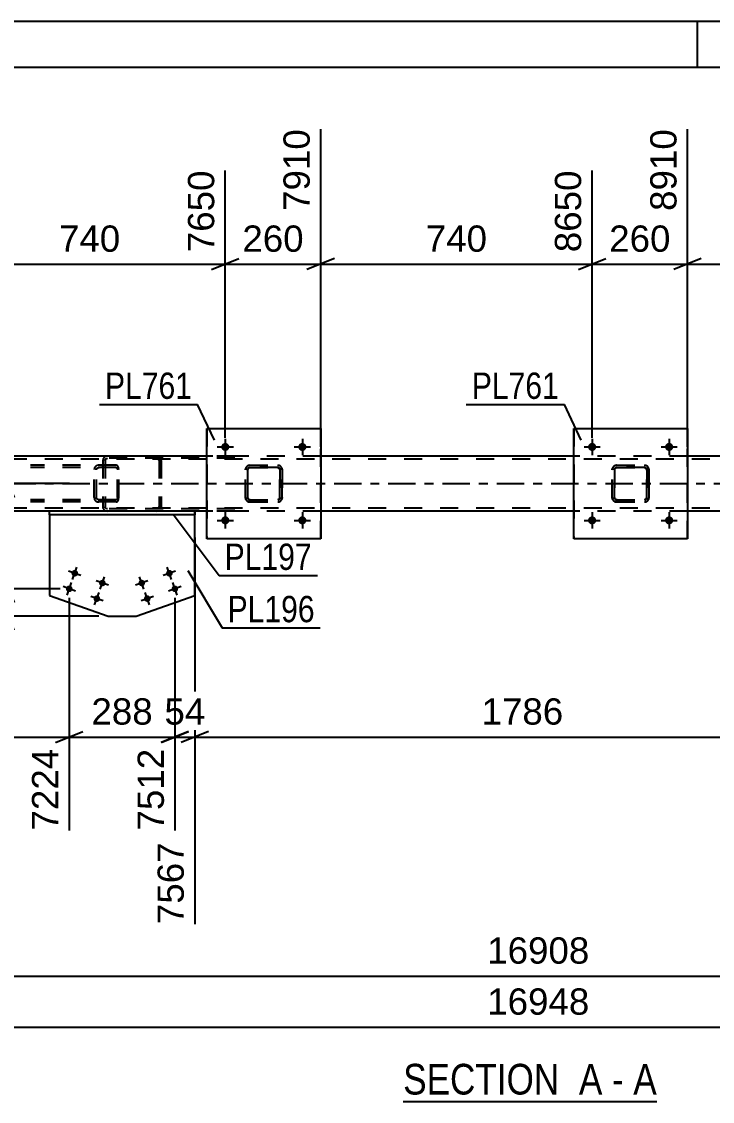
# Model space of a CAD drawing. Header units: millimetres. Extents: x -65 to 776, y -395 to 199.
# Drawn here: x 282.6 to 357.9, y 81.8 to 199.4 of the extents above; entities that cross this region are included whole.
import ezdxf

# ---------------------------------------------------------------- set-up
doc = ezdxf.new("R2010")
doc.units = ezdxf.units.MM
doc.linetypes.add('DXK_LINE_DOT2', pattern=[3.9198, 1.9599, -1.9599])
doc.linetypes.add('DXK_LINE_DOT3', pattern=[5.9187, 2.979, -0.9799, 0.9799, -0.9799])
doc.styles.add('Arial', font='ARIAL.TTF', dxfattribs={"height": 0.2})
doc.styles.add('Arial Narrow', font='ARIALN.TTF', dxfattribs={"height": 0.2})

# ---------------------------------------------------------------- blocks, each defined once
blk = doc.blocks.new('Unknown-318465366-1115')
at = {"color": 5, "linetype": 'Continuous'}
for p, q in [((776.28, 199.44), (-64.72, 199.44)), ((356.28, 194.44), (356.28, 199.44)), ((771.28, 194.44), (-59.72, 194.44))]:
    blk.add_line(p, q, dxfattribs=at)
blk = doc.blocks.new('Unknown-318465366-12 - 4341')
at = {"color": 6, "linetype": 'Continuous'}
blk.add_line((324.19, 81.77), (351.83, 81.77), dxfattribs=at)
at = {"color": 0, "linetype": 'Continuous'}
for points in [[(342.3, 82.52), (342.3, 86.02), (324.19, 86.02), (324.19, 82.52)], [(345.9, 82.52), (345.9, 86.02), (343.35, 86.02), (343.35, 82.52)], [(348.23, 82.52), (348.23, 86.02), (346.95, 86.02), (346.95, 82.52)], [(351.83, 82.52), (351.83, 86.02), (349.28, 86.02), (349.28, 82.52)]]:
    blk.add_wipeout(points, dxfattribs=at)
at = {"color": 7, "linetype": 'Continuous', "style": 'Arial Narrow'}
for s, p in [('SECTION ', (324.19, 82.52)), ('A', (343.35, 82.52)), ('A', (349.28, 82.52)), ('-', (346.95, 82.52))]:
    blk.add_text(s, height=3.34, dxfattribs=at).set_placement(p)
blk = doc.blocks.new('Bolt-318465366-4432 - 4341')
at = {"linetype": 'Continuous'}
for points in [[(298.35, 139.2, -1), (299.03, 139.45, -1)], [(295.34, 138.13, -1), (296.01, 138.38, -1)], [(298.95, 137.51, -1), (299.63, 137.75, -1)], [(295.94, 136.44, -1), (296.62, 136.68, -1)]]:
    blk.add_hatch(color=1, dxfattribs=at).paths.add_polyline_path(points)
at = {"color": 1, "linetype": 'Continuous'}
for p, q in [((295.92, 137.58), (295.43, 138.93)), ((299.37, 139.57), (298.01, 139.08)), ((298.93, 138.65), (298.45, 140)), ((296.35, 138.5), (295, 138.01)), ((299.97, 137.87), (298.61, 137.39)), ((299.53, 136.95), (299.05, 138.31)), ((296.96, 136.8), (295.6, 136.32)), ((296.52, 135.88), (296.04, 137.24))]:
    blk.add_line(p, q, dxfattribs=at)
blk = doc.blocks.new('Bolt-318465366-4433 - 4341')
at = {"linetype": 'Continuous'}
for points in [[(288.03, 139.45, -1), (288.71, 139.2, -1)], [(287.43, 137.75, -1), (288.11, 137.51, -1)], [(291.05, 138.38, -1), (291.72, 138.13, -1)], [(290.44, 136.68, -1), (291.12, 136.44, -1)]]:
    blk.add_hatch(color=1, dxfattribs=at).paths.add_polyline_path(points)
at = {"color": 1, "linetype": 'Continuous'}
for p, q in [((289.05, 139.08), (287.69, 139.57)), ((288.13, 138.65), (288.61, 140)), ((291.14, 137.58), (291.63, 138.93)), ((288.45, 137.39), (287.09, 137.87)), ((287.53, 136.95), (288.01, 138.31)), ((292.06, 138.01), (290.71, 138.5)), ((291.46, 136.32), (290.11, 136.8)), ((290.54, 135.88), (291.02, 137.24))]:
    blk.add_line(p, q, dxfattribs=at)
blk = doc.blocks.new('Part-318465366-4438 - 4341')
at = {"color": 2, "linetype": 'Continuous'}
for p, q in [((301.46, 146.09), (285.6, 146.09)), ((285.6, 145.69), (285.6, 146.09)), ((301.46, 146.09), (301.46, 146.09)), ((301.46, 146.09), (301.46, 145.69)), ((301.46, 145.69), (285.6, 145.69)), ((301.46, 145.69), (301.46, 145.69))]:
    blk.add_line(p, q, dxfattribs=at)
at = {"color": 7, "linetype": 'DXK_LINE_DOT2'}
for p, q in [((285.6, 145.69), (285.6, 146.09)), ((301.46, 145.69), (301.46, 146.09)), ((301.46, 146.09), (301.46, 146.09)), ((301.46, 145.69), (301.46, 145.69))]:
    blk.add_line(p, q, dxfattribs=at)
blk = doc.blocks.new('Part-318465366-4443 - 4341')
at = {"color": 2, "linetype": 'Continuous'}
for p, q in [((285.6, 145.69), (285.6, 136.91)), ((301.46, 136.91), (301.46, 145.69)), ((285.6, 136.91), (292.01, 134.64)), ((295.05, 134.64), (301.46, 136.91)), ((292.01, 134.64), (295.05, 134.64))]:
    blk.add_line(p, q, dxfattribs=at)
at = {"color": 7, "linetype": 'DXK_LINE_DOT2'}
blk.add_line((301.46, 145.69), (285.6, 145.69), dxfattribs=at)
blk = doc.blocks.new('Part-318465366-4488 - 4341')
at = {"color": 2, "linetype": 'Continuous'}
for p, q in [((302.79, 152.09), (275.19, 152.09)), ((342.79, 152.09), (315.19, 152.09)), ((382.79, 152.09), (355.19, 152.09)), ((285.6, 146.09), (275.19, 146.09)), ((302.79, 146.09), (301.46, 146.09)), ((342.79, 146.09), (315.19, 146.09)), ((370.74, 146.09), (355.19, 146.09))]:
    blk.add_line(p, q, dxfattribs=at)
at = {"color": 7, "linetype": 'DXK_LINE_DOT2'}
for p, q in [((315.19, 152.09), (302.79, 152.09)), ((355.19, 152.09), (342.79, 152.09)), ((675.12, 151.77), (14.79, 151.77)), ((675.12, 146.41), (14.79, 146.41)), ((301.46, 146.09), (285.6, 146.09)), ((315.19, 146.09), (302.79, 146.09)), ((355.19, 146.09), (342.79, 146.09))]:
    blk.add_line(p, q, dxfattribs=at)
at = {"color": 7, "linetype": 'DXK_LINE_DOT3'}
blk.add_line((14.79, 149.09), (675.12, 149.09), dxfattribs=at)
blk = doc.blocks.new('Bolt-318465366-4512 - 4341')
at = {"linetype": 'Continuous'}
for points in [[(344.35, 153.09), (344.35, 153.18), (344.38, 153.27), (344.43, 153.35), (344.49, 153.41), (344.57, 153.47), (344.65, 153.51), (344.74, 153.53), (344.83, 153.53), (344.92, 153.51), (345.01, 153.47), (345.08, 153.41), (345.14, 153.35), (345.19, 153.27), (345.22, 153.18), (345.23, 153.09), (345.22, 153), (345.19, 152.91), (345.14, 152.83), (345.08, 152.76), (345.01, 152.71), (344.92, 152.67), (344.83, 152.65), (344.74, 152.65), (344.65, 152.67), (344.57, 152.71), (344.49, 152.76), (344.43, 152.83), (344.38, 152.91), (344.35, 153)], [(352.75, 153.09), (352.75, 153.18), (352.78, 153.27), (352.83, 153.35), (352.89, 153.41), (352.97, 153.47), (353.05, 153.51), (353.14, 153.53), (353.23, 153.53), (353.32, 153.51), (353.41, 153.47), (353.48, 153.41), (353.54, 153.35), (353.59, 153.27), (353.62, 153.18), (353.63, 153.09), (353.62, 153), (353.59, 152.91), (353.54, 152.83), (353.48, 152.76), (353.41, 152.71), (353.32, 152.67), (353.23, 152.65), (353.14, 152.65), (353.05, 152.67), (352.97, 152.71), (352.89, 152.76), (352.83, 152.83), (352.78, 152.91), (352.75, 153)]]:
    blk.add_hatch(color=1, dxfattribs=at).paths.add_polyline_path(points)
at = {"color": 1, "linetype": 'Continuous'}
for p, q in [((343.91, 153.09), (345.67, 153.09)), ((344.79, 153.97), (344.79, 152.21)), ((352.31, 153.09), (354.07, 153.09)), ((353.19, 153.97), (353.19, 152.21))]:
    blk.add_line(p, q, dxfattribs=at)
blk = doc.blocks.new('Bolt-318465366-4513 - 4341')
at = {"linetype": 'Continuous'}
for points in [[(344.35, 145.09), (344.35, 145.18), (344.38, 145.27), (344.43, 145.35), (344.49, 145.41), (344.57, 145.47), (344.65, 145.51), (344.74, 145.53), (344.83, 145.53), (344.92, 145.51), (345.01, 145.47), (345.08, 145.41), (345.14, 145.35), (345.19, 145.27), (345.22, 145.18), (345.23, 145.09), (345.22, 145), (345.19, 144.91), (345.14, 144.83), (345.08, 144.76), (345.01, 144.71), (344.92, 144.67), (344.83, 144.65), (344.74, 144.65), (344.65, 144.67), (344.57, 144.71), (344.49, 144.76), (344.43, 144.83), (344.38, 144.91), (344.35, 145)], [(352.75, 145.09), (352.75, 145.18), (352.78, 145.27), (352.83, 145.35), (352.89, 145.41), (352.97, 145.47), (353.05, 145.51), (353.14, 145.53), (353.23, 145.53), (353.32, 145.51), (353.41, 145.47), (353.48, 145.41), (353.54, 145.35), (353.59, 145.27), (353.62, 145.18), (353.63, 145.09), (353.62, 145), (353.59, 144.91), (353.54, 144.83), (353.48, 144.76), (353.41, 144.71), (353.32, 144.67), (353.23, 144.65), (353.14, 144.65), (353.05, 144.67), (352.97, 144.71), (352.89, 144.76), (352.83, 144.83), (352.78, 144.91), (352.75, 145)]]:
    blk.add_hatch(color=1, dxfattribs=at).paths.add_polyline_path(points)
at = {"color": 1, "linetype": 'Continuous'}
for p, q in [((344.79, 145.97), (344.79, 144.21)), ((353.19, 145.97), (353.19, 144.21)), ((343.91, 145.09), (345.67, 145.09)), ((352.31, 145.09), (354.07, 145.09))]:
    blk.add_line(p, q, dxfattribs=at)
blk = doc.blocks.new('Bolt-318465366-4514 - 4341')
at = {"linetype": 'Continuous'}
for points in [[(304.35, 153.09), (304.36, 153.18), (304.38, 153.27), (304.43, 153.35), (304.49, 153.41), (304.57, 153.47), (304.65, 153.51), (304.74, 153.53), (304.83, 153.53), (304.92, 153.51), (305.01, 153.47), (305.08, 153.41), (305.14, 153.35), (305.19, 153.27), (305.22, 153.18), (305.23, 153.09), (305.22, 153), (305.19, 152.91), (305.14, 152.83), (305.08, 152.76), (305.01, 152.71), (304.92, 152.67), (304.83, 152.65), (304.74, 152.65), (304.65, 152.67), (304.57, 152.71), (304.49, 152.76), (304.43, 152.83), (304.38, 152.91), (304.36, 153)], [(312.75, 153.09), (312.76, 153.18), (312.78, 153.27), (312.83, 153.35), (312.89, 153.41), (312.97, 153.47), (313.05, 153.51), (313.14, 153.53), (313.23, 153.53), (313.32, 153.51), (313.41, 153.47), (313.48, 153.41), (313.54, 153.35), (313.59, 153.27), (313.62, 153.18), (313.63, 153.09), (313.62, 153), (313.59, 152.91), (313.54, 152.83), (313.48, 152.76), (313.41, 152.71), (313.32, 152.67), (313.23, 152.65), (313.14, 152.65), (313.05, 152.67), (312.97, 152.71), (312.89, 152.76), (312.83, 152.83), (312.78, 152.91), (312.76, 153)]]:
    blk.add_hatch(color=1, dxfattribs=at).paths.add_polyline_path(points)
at = {"color": 1, "linetype": 'Continuous'}
for p, q in [((303.91, 153.09), (305.67, 153.09)), ((304.79, 153.97), (304.79, 152.21)), ((312.31, 153.09), (314.07, 153.09)), ((313.19, 153.97), (313.19, 152.21))]:
    blk.add_line(p, q, dxfattribs=at)
blk = doc.blocks.new('Bolt-318465366-4515 - 4341')
at = {"linetype": 'Continuous'}
for points in [[(304.35, 145.09), (304.36, 145.18), (304.38, 145.27), (304.43, 145.35), (304.49, 145.41), (304.57, 145.47), (304.65, 145.51), (304.74, 145.53), (304.83, 145.53), (304.92, 145.51), (305.01, 145.47), (305.08, 145.41), (305.14, 145.35), (305.19, 145.27), (305.22, 145.18), (305.23, 145.09), (305.22, 145), (305.19, 144.91), (305.14, 144.83), (305.08, 144.76), (305.01, 144.71), (304.92, 144.67), (304.83, 144.65), (304.74, 144.65), (304.65, 144.67), (304.57, 144.71), (304.49, 144.76), (304.43, 144.83), (304.38, 144.91), (304.36, 145)], [(312.75, 145.09), (312.76, 145.18), (312.78, 145.27), (312.83, 145.35), (312.89, 145.41), (312.97, 145.47), (313.05, 145.51), (313.14, 145.53), (313.23, 145.53), (313.32, 145.51), (313.41, 145.47), (313.48, 145.41), (313.54, 145.35), (313.59, 145.27), (313.62, 145.18), (313.63, 145.09), (313.62, 145), (313.59, 144.91), (313.54, 144.83), (313.48, 144.76), (313.41, 144.71), (313.32, 144.67), (313.23, 144.65), (313.14, 144.65), (313.05, 144.67), (312.97, 144.71), (312.89, 144.76), (312.83, 144.83), (312.78, 144.91), (312.76, 145)]]:
    blk.add_hatch(color=1, dxfattribs=at).paths.add_polyline_path(points)
at = {"color": 1, "linetype": 'Continuous'}
for p, q in [((304.79, 145.97), (304.79, 144.21)), ((313.19, 145.97), (313.19, 144.21)), ((303.91, 145.09), (305.67, 145.09)), ((312.31, 145.09), (314.07, 145.09))]:
    blk.add_line(p, q, dxfattribs=at)
blk = doc.blocks.new('Part-318465366-4538 - 4341')
at = {"color": 7, "linetype": 'DXK_LINE_DOT2'}
for p, q in [((292.9, 151.09), (283.54, 151.09)), ((292.9, 150.85), (283.54, 150.85)), ((290.52, 150.79), (290.48, 150.61)), ((290.73, 150.61), (290.75, 150.7)), ((290.75, 150.7), (290.81, 150.78)), ((290.98, 151.09), (290.79, 151.05)), ((290.81, 150.78), (290.89, 150.83)), ((290.89, 150.83), (290.98, 150.85)), ((291.43, 150.85), (291.43, 151.09)), ((293, 151.05), (292.9, 151.09)), ((292.9, 150.85), (292.95, 150.83)), ((292.95, 150.83), (292.99, 150.78)), ((292.99, 150.78), (293.02, 150.7)), ((293.09, 150.95), (293, 151.05)), ((293.02, 150.7), (293.03, 150.61)), ((293.14, 150.79), (293.09, 150.95)), ((293.17, 150.61), (293.14, 150.79)), ((290.48, 147.57), (290.48, 150.61)), ((290.73, 147.57), (290.73, 150.61)), ((293.03, 147.57), (293.03, 150.61)), ((293.17, 147.57), (293.17, 150.61)), ((292.9, 147.33), (283.54, 147.33)), ((290.48, 147.57), (290.52, 147.38)), ((290.75, 147.48), (290.73, 147.57)), ((290.81, 147.4), (290.75, 147.48)), ((290.79, 147.12), (290.98, 147.09)), ((290.89, 147.35), (290.81, 147.4)), ((290.98, 147.33), (290.89, 147.35)), ((291.43, 147.09), (291.43, 147.33)), ((292.95, 147.35), (292.9, 147.33)), ((292.9, 147.09), (293, 147.12)), ((292.99, 147.4), (292.95, 147.35)), ((293.02, 147.48), (292.99, 147.4)), ((293, 147.12), (293.09, 147.23)), ((293.03, 147.57), (293.02, 147.48)), ((293.09, 147.23), (293.14, 147.38)), ((293.14, 147.38), (293.17, 147.57)), ((292.9, 147.09), (283.54, 147.09))]:
    blk.add_line(p, q, dxfattribs=at)
for centre, start, end in [((290.97, 150.59), 111.1513, 156.1049), ((290.97, 147.58), 203.8951, 248.8487)]:
    blk.add_arc(centre, 0.492, start, end, dxfattribs=at)
blk = doc.blocks.new('Part-318465366-4585 - 4341')
at = {"color": 7, "linetype": 'DXK_LINE_DOT2'}
for p, q in [((291.94, 152.09), (291.74, 152.05)), ((291.76, 151.78), (291.84, 151.83)), ((291.84, 151.83), (291.94, 151.85)), ((305.84, 152.09), (291.94, 152.09)), ((305.84, 151.85), (291.94, 151.85)), ((297.5, 152.05), (297.3, 152.09)), ((297.3, 151.85), (297.4, 151.83)), ((297.4, 151.83), (297.48, 151.78)), ((291.46, 151.77), (291.43, 151.61)), ((291.43, 151.61), (291.43, 146.57)), ((291.47, 151.79), (291.46, 151.77)), ((291.68, 151.61), (291.7, 151.7)), ((291.68, 151.61), (291.68, 146.57)), ((291.7, 151.7), (291.76, 151.78)), ((297.48, 151.78), (297.54, 151.7)), ((297.54, 151.7), (297.56, 151.61)), ((297.56, 151.61), (297.56, 146.57)), ((297.78, 151.77), (297.78, 151.79)), ((297.81, 151.61), (297.78, 151.77)), ((297.81, 151.61), (297.81, 146.57)), ((291.43, 146.57), (291.44, 146.5)), ((291.44, 146.5), (291.47, 146.38)), ((291.7, 146.5), (291.68, 146.57)), ((291.7, 146.48), (291.7, 146.5)), ((291.76, 146.4), (291.7, 146.48)), ((291.74, 146.12), (291.94, 146.09)), ((291.84, 146.35), (291.76, 146.4)), ((291.94, 146.33), (291.84, 146.35)), ((305.84, 146.33), (291.94, 146.33)), ((305.84, 146.09), (291.94, 146.09)), ((297.4, 146.35), (297.3, 146.33)), ((297.3, 146.09), (297.5, 146.12)), ((297.48, 146.4), (297.4, 146.35)), ((297.54, 146.48), (297.48, 146.4)), ((297.54, 146.48), (297.55, 146.5)), ((297.55, 146.5), (297.56, 146.57)), ((297.78, 146.38), (297.8, 146.5)), ((297.8, 146.5), (297.81, 146.57))]:
    blk.add_line(p, q, dxfattribs=at)
for centre, start, end in [((291.92, 151.59), 110.7583, 155.6801), ((291.92, 146.59), 204.3199, 249.2417)]:
    blk.add_arc(centre, 0.496, start, end, dxfattribs=at)
blk = doc.blocks.new('Part-318465366-4591 - 4341')
at = {"color": 7, "linetype": 'DXK_LINE_DOT2'}
for p, q in [((306.98, 150.61), (307.02, 150.79)), ((307.02, 150.79), (306.99, 150.61)), ((307.24, 150.7), (307.22, 150.61)), ((307.23, 150.61), (307.24, 150.7)), ((307.24, 150.7), (307.3, 150.78)), ((307.29, 150.78), (307.24, 150.7)), ((307.28, 151.05), (307.46, 151.09)), ((307.47, 151.09), (307.28, 151.05)), ((307.37, 150.83), (307.29, 150.78)), ((307.3, 150.78), (307.37, 150.83)), ((307.37, 150.83), (307.47, 150.85)), ((307.46, 150.85), (307.37, 150.83)), ((307.47, 151.09), (307.46, 151.09)), ((307.46, 151.09), (310.5, 151.09)), ((307.46, 150.85), (307.47, 150.85)), ((310.5, 150.85), (307.46, 150.85)), ((307.47, 151.09), (310.51, 151.09)), ((307.47, 150.85), (310.51, 150.85)), ((310.5, 151.09), (310.51, 151.09)), ((310.5, 151.09), (310.68, 151.05)), ((310.51, 150.85), (310.5, 150.85)), ((310.59, 150.83), (310.5, 150.85)), ((310.69, 151.05), (310.51, 151.09)), ((310.51, 150.85), (310.6, 150.83)), ((310.59, 150.83), (310.6, 150.83)), ((310.67, 150.78), (310.59, 150.83)), ((310.6, 150.83), (310.68, 150.78)), ((310.72, 150.7), (310.67, 150.78)), ((310.68, 150.78), (310.73, 150.7)), ((310.74, 150.61), (310.72, 150.7)), ((310.73, 150.7), (310.75, 150.61)), ((310.94, 150.79), (310.98, 150.61)), ((310.99, 150.61), (310.95, 150.79)), ((306.98, 150.61), (306.99, 150.61)), ((306.98, 147.57), (306.98, 150.61)), ((306.99, 147.57), (306.99, 150.61)), ((307.23, 150.61), (307.22, 150.61)), ((307.22, 150.61), (307.22, 147.57)), ((307.23, 147.57), (307.23, 150.61)), ((310.75, 150.61), (310.74, 150.61)), ((310.74, 150.61), (310.74, 147.57)), ((310.75, 147.57), (310.75, 150.61)), ((310.99, 150.61), (310.98, 150.61)), ((310.98, 150.61), (310.98, 147.57)), ((310.99, 147.57), (310.99, 150.61)), ((306.99, 147.57), (306.98, 147.57)), ((307.02, 147.38), (306.98, 147.57)), ((306.99, 147.57), (307.02, 147.38)), ((307.22, 147.57), (307.23, 147.57)), ((307.22, 147.57), (307.24, 147.48)), ((307.24, 147.48), (307.23, 147.57)), ((307.3, 147.4), (307.24, 147.48)), ((307.24, 147.48), (307.29, 147.4)), ((307.28, 147.12), (307.28, 147.12)), ((307.46, 147.09), (307.28, 147.12)), ((307.28, 147.12), (307.47, 147.09)), ((307.29, 147.4), (307.37, 147.35)), ((307.37, 147.35), (307.3, 147.4)), ((307.47, 147.33), (307.37, 147.35)), ((307.37, 147.35), (307.46, 147.33)), ((307.47, 147.33), (307.46, 147.33)), ((307.46, 147.33), (310.5, 147.33)), ((307.47, 147.33), (310.51, 147.33)), ((310.5, 147.33), (310.59, 147.35)), ((310.5, 147.33), (310.51, 147.33)), ((310.68, 147.12), (310.5, 147.09)), ((310.6, 147.35), (310.51, 147.33)), ((310.51, 147.09), (310.69, 147.12)), ((310.59, 147.35), (310.67, 147.4)), ((310.68, 147.4), (310.6, 147.35)), ((310.67, 147.4), (310.72, 147.48)), ((310.73, 147.48), (310.68, 147.4)), ((310.72, 147.48), (310.74, 147.57)), ((310.75, 147.57), (310.73, 147.48)), ((310.74, 147.57), (310.75, 147.57)), ((310.98, 147.57), (310.94, 147.38)), ((310.95, 147.38), (310.99, 147.57)), ((310.98, 147.57), (310.99, 147.57)), ((307.47, 147.09), (307.46, 147.09)), ((307.46, 147.09), (310.5, 147.09)), ((307.47, 147.09), (310.51, 147.09)), ((310.5, 147.09), (310.51, 147.09))]:
    blk.add_line(p, q, dxfattribs=at)
at = {"color": 7, "linetype": 'DXK_LINE_DOT3'}
blk.add_line((308.99, 149.09), (308.98, 149.09), dxfattribs=at)
at = {"color": 7, "linetype": 'DXK_LINE_DOT2'}
for centre, start, end in [((307.46, 150.61), 112.5, 157.5), ((307.47, 150.61), 112.5, 157.5), ((310.5, 150.61), 22.5, 67.5), ((310.51, 150.61), 22.5, 67.5), ((307.46, 147.57), 202.5, 247.5), ((307.47, 147.57), 202.5, 247.5), ((310.5, 147.57), 292.5, 337.5), ((310.51, 147.57), 292.5, 337.5)]:
    blk.add_arc(centre, 0.48, start, end, dxfattribs=at)
blk = doc.blocks.new('Part-318465366-4596 - 4341')
at = {"color": 2, "linetype": 'Continuous'}
for p, q in [((302.79, 143.09), (302.79, 155.09)), ((302.79, 155.09), (302.79, 155.09)), ((302.79, 155.09), (315.19, 155.09)), ((315.19, 155.09), (315.19, 143.09)), ((302.79, 143.09), (302.79, 143.09)), ((315.19, 143.09), (302.79, 143.09))]:
    blk.add_line(p, q, dxfattribs=at)
at = {"color": 7, "linetype": 'DXK_LINE_DOT2'}
for p, q in [((302.79, 155.09), (302.79, 143.09)), ((302.79, 155.09), (302.79, 155.09)), ((315.19, 143.09), (315.19, 155.09)), ((302.79, 143.09), (302.79, 143.09))]:
    blk.add_line(p, q, dxfattribs=at)
blk = doc.blocks.new('Part-318465366-4597 - 4341')
at = {"color": 7, "linetype": 'DXK_LINE_DOT2'}
for p, q in [((346.98, 150.61), (347.02, 150.79)), ((347.02, 150.79), (346.99, 150.61)), ((347.24, 150.7), (347.22, 150.61)), ((347.23, 150.61), (347.24, 150.7)), ((347.24, 150.7), (347.3, 150.78)), ((347.29, 150.78), (347.24, 150.7)), ((347.28, 151.05), (347.46, 151.09)), ((347.47, 151.09), (347.28, 151.05)), ((347.37, 150.83), (347.29, 150.78)), ((347.3, 150.78), (347.37, 150.83)), ((347.37, 150.83), (347.47, 150.85)), ((347.46, 150.85), (347.37, 150.83)), ((347.47, 151.09), (347.46, 151.09)), ((347.46, 151.09), (350.5, 151.09)), ((347.46, 150.85), (347.47, 150.85)), ((350.5, 150.85), (347.46, 150.85)), ((347.47, 151.09), (350.51, 151.09)), ((347.47, 150.85), (350.51, 150.85)), ((350.5, 151.09), (350.51, 151.09)), ((350.5, 151.09), (350.68, 151.05)), ((350.51, 150.85), (350.5, 150.85)), ((350.59, 150.83), (350.5, 150.85)), ((350.69, 151.05), (350.51, 151.09)), ((350.51, 150.85), (350.6, 150.83)), ((350.59, 150.83), (350.6, 150.83)), ((350.67, 150.78), (350.59, 150.83)), ((350.6, 150.83), (350.67, 150.78)), ((350.67, 150.78), (350.73, 150.7)), ((350.72, 150.7), (350.67, 150.78)), ((350.74, 150.61), (350.72, 150.7)), ((350.73, 150.7), (350.75, 150.61)), ((350.94, 150.79), (350.98, 150.61)), ((350.99, 150.61), (350.95, 150.79)), ((346.98, 150.61), (346.99, 150.61)), ((346.98, 147.57), (346.98, 150.61)), ((346.99, 147.57), (346.99, 150.61)), ((347.23, 150.61), (347.22, 150.61)), ((347.22, 150.61), (347.22, 147.57)), ((347.23, 147.57), (347.23, 150.61)), ((350.75, 150.61), (350.74, 150.61)), ((350.74, 150.61), (350.74, 147.57)), ((350.75, 147.57), (350.75, 150.61)), ((350.99, 150.61), (350.98, 150.61)), ((350.98, 150.61), (350.98, 147.57)), ((350.99, 147.57), (350.99, 150.61)), ((346.99, 147.57), (346.98, 147.57)), ((347.02, 147.38), (346.98, 147.57)), ((346.99, 147.57), (347.02, 147.38)), ((347.22, 147.57), (347.23, 147.57)), ((347.22, 147.57), (347.24, 147.48)), ((347.24, 147.48), (347.23, 147.57)), ((347.3, 147.4), (347.24, 147.48)), ((347.24, 147.48), (347.29, 147.4)), ((347.28, 147.12), (347.28, 147.12)), ((347.46, 147.09), (347.28, 147.12)), ((347.28, 147.12), (347.47, 147.09)), ((347.29, 147.4), (347.37, 147.35)), ((347.37, 147.35), (347.3, 147.4)), ((347.47, 147.33), (347.37, 147.35)), ((347.37, 147.35), (347.46, 147.33)), ((347.47, 147.33), (347.46, 147.33)), ((347.46, 147.33), (350.5, 147.33)), ((347.47, 147.33), (350.51, 147.33)), ((350.5, 147.33), (350.59, 147.35)), ((350.5, 147.33), (350.51, 147.33)), ((350.68, 147.12), (350.5, 147.09)), ((350.6, 147.35), (350.51, 147.33)), ((350.51, 147.09), (350.69, 147.12)), ((350.59, 147.35), (350.67, 147.4)), ((350.67, 147.4), (350.6, 147.35)), ((350.73, 147.48), (350.67, 147.4)), ((350.67, 147.4), (350.72, 147.48)), ((350.72, 147.48), (350.74, 147.57)), ((350.75, 147.57), (350.73, 147.48)), ((350.74, 147.57), (350.75, 147.57)), ((350.98, 147.57), (350.94, 147.38)), ((350.95, 147.38), (350.99, 147.57)), ((350.98, 147.57), (350.99, 147.57)), ((347.47, 147.09), (347.46, 147.09)), ((347.46, 147.09), (350.5, 147.09)), ((347.47, 147.09), (350.51, 147.09)), ((350.5, 147.09), (350.51, 147.09))]:
    blk.add_line(p, q, dxfattribs=at)
at = {"color": 7, "linetype": 'DXK_LINE_DOT3'}
blk.add_line((348.99, 149.09), (348.98, 149.09), dxfattribs=at)
at = {"color": 7, "linetype": 'DXK_LINE_DOT2'}
for centre, start, end in [((347.46, 150.61), 112.5, 157.5), ((347.47, 150.61), 112.5, 157.5), ((350.5, 150.61), 22.5, 67.5), ((350.51, 150.61), 22.5, 67.5), ((347.46, 147.57), 202.5, 247.5), ((347.47, 147.57), 202.5, 247.5), ((350.5, 147.57), 292.5, 337.5), ((350.51, 147.57), 292.5, 337.5)]:
    blk.add_arc(centre, 0.48, start, end, dxfattribs=at)
blk = doc.blocks.new('Part-318465366-4602 - 4341')
at = {"color": 2, "linetype": 'Continuous'}
for p, q in [((342.79, 143.09), (342.79, 155.09)), ((342.79, 155.09), (342.79, 155.09)), ((342.79, 155.09), (355.19, 155.09)), ((355.19, 155.09), (355.19, 143.09)), ((342.79, 143.09), (342.79, 143.09)), ((355.19, 143.09), (342.79, 143.09))]:
    blk.add_line(p, q, dxfattribs=at)
at = {"color": 7, "linetype": 'DXK_LINE_DOT2'}
for p, q in [((342.79, 155.09), (342.79, 143.09)), ((342.79, 155.09), (342.79, 155.09)), ((355.19, 143.09), (355.19, 155.09)), ((342.79, 143.09), (342.79, 143.09))]:
    blk.add_line(p, q, dxfattribs=at)
blk = doc.blocks.new('StraightDimension-318465366-5128 - 4341')
at = {"color": 7, "linetype": 'Continuous'}
blk.add_line((1.89, 89.87), (675.92, 89.87), dxfattribs=at)
at = {"color": 0}
blk.add_wipeout([(345.07, 90.62), (345.07, 94.82), (332.75, 94.82), (332.75, 90.62)], dxfattribs=at)
at = {"color": 3, "style": 'Arial'}
blk.add_text('16948', height=2.865, dxfattribs=at).set_placement((333.35, 91.22))
blk = doc.blocks.new('StraightDimension-318465366-5656 - 4341')
at = {"color": 7, "linetype": 'Continuous'}
blk.add_line((2.69, 95.43), (675.12, 95.43), dxfattribs=at)
at = {"color": 0}
blk.add_wipeout([(345.07, 96.18), (345.07, 100.38), (332.75, 100.38), (332.75, 96.18)], dxfattribs=at)
at = {"color": 3, "style": 'Arial'}
blk.add_text('16908', height=2.865, dxfattribs=at).set_placement((333.35, 96.78))
blk = doc.blocks.new('StraightDimension-318465366-4793 - 4341')
at = {"color": 7, "linetype": 'Continuous'}
for p, q in [((280.55, 150.59), (281.75, 147.59)), ((287.81, 149.09), (278.3, 149.09)), ((281.15, 137.63), (281.15, 149.09)), ((281.75, 136.13), (280.55, 139.13)), ((286.77, 137.63), (278.3, 137.63))]:
    blk.add_line(p, q, dxfattribs=at)
at = {"color": 0}
blk.add_wipeout([(280.4, 147.29), (276.2, 147.29), (276.2, 139.42), (280.4, 139.42)], dxfattribs=at)
at = {"color": 3, "style": 'Arial'}
blk.add_text('286', height=2.865, rotation=90.0002, dxfattribs=at).set_placement((279.8, 140.02))
blk = doc.blocks.new('StraightDimension-318465366-4930 - 4341')
at = {"color": 7, "linetype": 'Continuous'}
for p, q in [((301.46, 143.23), (301.46, 101.09)), ((372.9, 136.63), (372.9, 111.29)), ((302.96, 122.08), (299.96, 120.88)), ((301.46, 121.48), (372.9, 121.48)), ((371.4, 120.88), (374.4, 122.08))]:
    blk.add_line(p, q, dxfattribs=at)
at = {"color": 0}
blk.add_wipeout([(342.23, 122.23), (342.23, 126.43), (332.13, 126.43), (332.13, 122.23)], dxfattribs=at)
at = {"color": 3, "style": 'Arial'}
blk.add_text('1786', height=2.865, dxfattribs=at).set_placement((332.73, 122.83))
at = {"color": 0, "linetype": 'Continuous'}
blk.add_wipeout([(372.3, 120.78), (368.1, 120.78), (368.1, 110.69), (372.3, 110.69)], dxfattribs=at)
at = {"color": 3, "linetype": 'Continuous', "style": 'Arial'}
blk.add_text('9353', height=2.865, rotation=90.0002, dxfattribs=at).set_placement((371.7, 111.29))
blk = doc.blocks.new('StraightDimension-318465366-4809 - 4341')
at = {"color": 7, "linetype": 'Continuous'}
for p, q in [((280.55, 139.13), (281.75, 136.13)), ((286.77, 137.63), (278.3, 137.63)), ((281.15, 134.64), (281.15, 137.63)), ((281.75, 133.14), (280.55, 136.14)), ((291.01, 134.64), (278.3, 134.64)), ((281.15, 134.64), (281.15, 127.94)), ((281.15, 134.64), (281.15, 127.94))]:
    blk.add_line(p, q, dxfattribs=at)
at = {"color": 0}
blk.add_wipeout([(280.4, 134.11), (276.2, 134.11), (276.2, 128.47), (280.4, 128.47)], dxfattribs=at)
at = {"color": 3, "style": 'Arial'}
blk.add_text('75', height=2.865, rotation=90.0002, dxfattribs=at).set_placement((279.8, 129.07))
blk = doc.blocks.new('StraightDimension-318465366-4894 - 4341')
at = {"color": 7, "linetype": 'Continuous'}
for p, q in [((301.46, 143.23), (301.46, 101.09)), ((299.29, 136.63), (299.29, 111.29)), ((297.79, 120.88), (300.79, 122.08)), ((299.29, 121.48), (301.46, 121.48)), ((302.96, 122.08), (299.96, 120.88))]:
    blk.add_line(p, q, dxfattribs=at)
at = {"color": 0, "linetype": 'Continuous'}
blk.add_wipeout([(300.86, 110.58), (296.66, 110.58), (296.66, 100.49), (300.86, 100.49)], dxfattribs=at)
at = {"color": 3, "linetype": 'Continuous', "style": 'Arial'}
blk.add_text('7567', height=2.865, rotation=90.0002, dxfattribs=at).set_placement((300.26, 101.09))
at = {"color": 0}
blk.add_wipeout([(303.2, 122.23), (303.2, 126.43), (297.55, 126.43), (297.55, 122.23)], dxfattribs=at)
at = {"color": 3, "style": 'Arial'}
blk.add_text('54', height=2.865, dxfattribs=at).set_placement((298.15, 122.83))
blk = doc.blocks.new('StraightDimension-318465366-5360 - 4341')
at = {"color": 7, "linetype": 'Continuous'}
for p, q in [((355.19, 153.09), (355.19, 187.71)), ((384.79, 154.09), (384.79, 183.21)), ((356.69, 173.61), (353.69, 172.41)), ((355.19, 173.01), (384.79, 173.01)), ((383.29, 172.41), (386.29, 173.61))]:
    blk.add_line(p, q, dxfattribs=at)
at = {"color": 0}
blk.add_wipeout([(373.92, 173.76), (373.92, 177.96), (366.05, 177.96), (366.05, 173.76)], dxfattribs=at)
at = {"color": 3, "style": 'Arial'}
blk.add_text('740', height=2.865, dxfattribs=at).set_placement((366.65, 174.36))
at = {"color": 0, "linetype": 'Continuous'}
blk.add_wipeout([(384.19, 183.81), (379.99, 183.81), (379.99, 173.71), (384.19, 173.71)], dxfattribs=at)
at = {"color": 3, "linetype": 'Continuous', "style": 'Arial'}
blk.add_text('9650', height=2.865, rotation=90.0002, dxfattribs=at).set_placement((383.59, 174.31))
blk = doc.blocks.new('StraightDimension-318465366-4966 - 4341')
at = {"color": 7, "linetype": 'Continuous'}
for p, q in [((287.77, 136.63), (287.77, 111.29)), ((299.29, 136.63), (299.29, 111.29)), ((286.27, 120.88), (289.27, 122.08)), ((287.77, 121.48), (299.29, 121.48)), ((300.79, 122.08), (297.79, 120.88))]:
    blk.add_line(p, q, dxfattribs=at)
at = {"color": 0}
blk.add_wipeout([(297.47, 122.23), (297.47, 126.43), (289.59, 126.43), (289.59, 122.23)], dxfattribs=at)
at = {"color": 0, "linetype": 'Continuous'}
blk.add_wipeout([(298.69, 120.78), (294.49, 120.78), (294.49, 110.69), (298.69, 110.69)], dxfattribs=at)
at = {"color": 3, "style": 'Arial'}
blk.add_text('288', height=2.865, dxfattribs=at).set_placement((290.19, 122.83))
at = {"color": 3, "linetype": 'Continuous', "style": 'Arial'}
blk.add_text('7512', height=2.865, rotation=90.0002, dxfattribs=at).set_placement((298.09, 111.29))
blk = doc.blocks.new('StraightDimension-318465366-5002 - 4341')
at = {"color": 7, "linetype": 'Continuous'}
for p, q in [((216.32, 143.09), (216.32, 101.09)), ((287.77, 136.63), (287.77, 111.29)), ((217.82, 122.08), (214.82, 120.88)), ((216.32, 121.48), (287.77, 121.48)), ((286.27, 120.88), (289.27, 122.08))]:
    blk.add_line(p, q, dxfattribs=at)
at = {"color": 0}
blk.add_wipeout([(257.09, 122.23), (257.09, 126.43), (247, 126.43), (247, 122.23)], dxfattribs=at)
at = {"color": 3, "style": 'Arial'}
blk.add_text('1786', height=2.865, dxfattribs=at).set_placement((247.6, 122.83))
at = {"color": 0, "linetype": 'Continuous'}
blk.add_wipeout([(287.17, 120.78), (282.97, 120.78), (282.97, 110.69), (287.17, 110.69)], dxfattribs=at)
at = {"color": 3, "linetype": 'Continuous', "style": 'Arial'}
blk.add_text('7224', height=2.865, rotation=90.0002, dxfattribs=at).set_placement((286.57, 111.29))
blk = doc.blocks.new('StraightDimension-318465366-5375 - 4341')
at = {"color": 7, "linetype": 'Continuous'}
for p, q in [((355.19, 153.09), (355.19, 187.71)), ((344.79, 154.09), (344.79, 183.21)), ((343.29, 172.41), (346.29, 173.61)), ((344.79, 173.01), (355.19, 173.01)), ((356.69, 173.61), (353.69, 172.41))]:
    blk.add_line(p, q, dxfattribs=at)
at = {"color": 0}
blk.add_wipeout([(353.92, 173.76), (353.92, 177.96), (346.05, 177.96), (346.05, 173.76)], dxfattribs=at)
at = {"color": 3, "style": 'Arial'}
blk.add_text('260', height=2.865, dxfattribs=at).set_placement((346.65, 174.36))
at = {"color": 0, "linetype": 'Continuous'}
blk.add_wipeout([(354.59, 188.31), (350.39, 188.31), (350.39, 178.21), (354.59, 178.21)], dxfattribs=at)
at = {"color": 3, "linetype": 'Continuous', "style": 'Arial'}
blk.add_text('8910', height=2.865, rotation=90.0002, dxfattribs=at).set_placement((353.99, 178.81))
blk = doc.blocks.new('StraightDimension-318465366-5594 - 4341')
at = {"color": 7, "linetype": 'Continuous'}
for p, q in [((275.19, 153.09), (275.19, 187.71)), ((304.78, 154.09), (304.78, 183.21)), ((276.69, 173.61), (273.69, 172.41)), ((275.19, 173.01), (304.78, 173.01)), ((303.28, 172.41), (306.28, 173.61))]:
    blk.add_line(p, q, dxfattribs=at)
at = {"color": 0}
blk.add_wipeout([(293.92, 173.76), (293.92, 177.96), (286.05, 177.96), (286.05, 173.76)], dxfattribs=at)
at = {"color": 3, "style": 'Arial'}
blk.add_text('740', height=2.865, dxfattribs=at).set_placement((286.65, 174.36))
at = {"color": 0, "linetype": 'Continuous'}
blk.add_wipeout([(304.18, 183.81), (299.98, 183.81), (299.98, 173.71), (304.18, 173.71)], dxfattribs=at)
at = {"color": 3, "linetype": 'Continuous', "style": 'Arial'}
blk.add_text('7650', height=2.865, rotation=90.0002, dxfattribs=at).set_placement((303.58, 174.31))
blk = doc.blocks.new('StraightDimension-318465366-5609 - 4341')
at = {"color": 7, "linetype": 'Continuous'}
for p, q in [((315.19, 153.09), (315.19, 187.71)), ((304.78, 154.09), (304.78, 183.21)), ((303.28, 172.41), (306.28, 173.61)), ((304.78, 173.01), (315.19, 173.01)), ((316.69, 173.61), (313.69, 172.41))]:
    blk.add_line(p, q, dxfattribs=at)
at = {"color": 0}
blk.add_wipeout([(313.92, 173.76), (313.92, 177.96), (306.05, 177.96), (306.05, 173.76)], dxfattribs=at)
at = {"color": 3, "style": 'Arial'}
blk.add_text('260', height=2.865, dxfattribs=at).set_placement((306.65, 174.36))
at = {"color": 0, "linetype": 'Continuous'}
blk.add_wipeout([(314.59, 188.31), (310.39, 188.31), (310.39, 178.21), (314.59, 178.21)], dxfattribs=at)
at = {"color": 3, "linetype": 'Continuous', "style": 'Arial'}
blk.add_text('7910', height=2.865, rotation=90.0002, dxfattribs=at).set_placement((313.99, 178.81))
blk = doc.blocks.new('StraightDimension-318465366-5624 - 4341')
at = {"color": 7, "linetype": 'Continuous'}
for p, q in [((315.19, 153.09), (315.19, 187.71)), ((344.79, 154.09), (344.79, 183.21)), ((316.69, 173.61), (313.69, 172.41)), ((315.19, 173.01), (344.79, 173.01)), ((343.29, 172.41), (346.29, 173.61))]:
    blk.add_line(p, q, dxfattribs=at)
at = {"color": 0}
blk.add_wipeout([(333.92, 173.76), (333.92, 177.96), (326.05, 177.96), (326.05, 173.76)], dxfattribs=at)
at = {"color": 3, "style": 'Arial'}
blk.add_text('740', height=2.865, dxfattribs=at).set_placement((326.65, 174.36))
at = {"color": 0, "linetype": 'Continuous'}
blk.add_wipeout([(344.19, 183.81), (339.99, 183.81), (339.99, 173.71), (344.19, 173.71)], dxfattribs=at)
at = {"color": 3, "linetype": 'Continuous', "style": 'Arial'}
blk.add_text('8650', height=2.865, rotation=90.0002, dxfattribs=at).set_placement((343.59, 174.31))
blk = doc.blocks.new('Mark-318465366-4434 - 4341')
at = {"color": 30, "linetype": 'Continuous'}
for p, q in [((299.09, 145.77), (304.12, 139.09)), ((304.12, 139.09), (314.83, 139.09))]:
    blk.add_line(p, q, dxfattribs=at)
at = {"color": 0}
blk.add_wipeout([(314.23, 139.69), (314.23, 142.69), (304.72, 142.69), (304.72, 139.69)], dxfattribs=at)
blk.add_wipeout([(314.23, 139.69), (314.23, 142.69), (304.72, 142.69), (304.72, 139.69)], dxfattribs=at)
at = {"color": 3, "style": 'Arial Narrow'}
blk.add_text('PL197', height=2.863, dxfattribs=at).set_placement((304.72, 139.69))
blk = doc.blocks.new('Mark-318465366-4439 - 4341')
at = {"color": 30, "linetype": 'Continuous'}
for p, q in [((300.69, 139.64), (304.44, 133.39)), ((304.44, 133.39), (315.15, 133.39))]:
    blk.add_line(p, q, dxfattribs=at)
at = {"color": 0}
blk.add_wipeout([(314.55, 133.99), (314.55, 136.99), (305.04, 136.99), (305.04, 133.99)], dxfattribs=at)
blk.add_wipeout([(314.55, 133.99), (314.55, 136.99), (305.04, 136.99), (305.04, 133.99)], dxfattribs=at)
at = {"color": 3, "style": 'Arial Narrow'}
blk.add_text('PL196', height=2.863, dxfattribs=at).set_placement((305.04, 133.99))
blk = doc.blocks.new('Mark-318465366-4592 - 4341')
at = {"color": 30, "linetype": 'Continuous'}
for p in [(291.07, 157.73), (303.6, 153.83)]:
    blk.add_line(p, (301.77, 157.73), dxfattribs=at)
at = {"color": 0}
blk.add_wipeout([(301.17, 158.33), (301.17, 161.33), (291.67, 161.33), (291.67, 158.33)], dxfattribs=at)
blk.add_wipeout([(301.17, 158.33), (301.17, 161.33), (291.67, 161.33), (291.67, 158.33)], dxfattribs=at)
at = {"color": 3, "style": 'Arial Narrow'}
blk.add_text('PL761', height=2.863, dxfattribs=at).set_placement((291.67, 158.33))
blk = doc.blocks.new('Mark-318465366-4598 - 4341')
at = {"color": 30, "linetype": 'Continuous'}
for p in [(331.07, 157.73), (343.6, 153.83)]:
    blk.add_line(p, (341.77, 157.73), dxfattribs=at)
at = {"color": 0}
blk.add_wipeout([(341.17, 158.33), (341.17, 161.33), (331.67, 161.33), (331.67, 158.33)], dxfattribs=at)
blk.add_wipeout([(341.17, 158.33), (341.17, 161.33), (331.67, 161.33), (331.67, 158.33)], dxfattribs=at)
at = {"color": 3, "style": 'Arial Narrow'}
blk.add_text('PL761', height=2.863, dxfattribs=at).set_placement((331.67, 158.33))

msp = doc.modelspace()

# ---------------------------------------------------------------- block references
for name in ['Unknown-318465366-1115', 'Part-318465366-4596 - 4341', 'Part-318465366-4602 - 4341', 'Bolt-318465366-4514 - 4341', 'Bolt-318465366-4512 - 4341', 'Part-318465366-4488 - 4341', 'Part-318465366-4585 - 4341', 'Part-318465366-4538 - 4341', 'Part-318465366-4591 - 4341', 'Part-318465366-4597 - 4341', 'Part-318465366-4438 - 4341', 'Bolt-318465366-4515 - 4341', 'Bolt-318465366-4513 - 4341', 'Part-318465366-4443 - 4341', 'Bolt-318465366-4433 - 4341', 'Bolt-318465366-4432 - 4341']:
    msp.add_blockref(name, (0, 0))

# ---------------------------------------------------------------- next in the draw order: block references
for name in ['StraightDimension-318465366-5594 - 4341', 'StraightDimension-318465366-5360 - 4341', 'StraightDimension-318465366-5128 - 4341', 'Unknown-318465366-12 - 4341']:
    msp.add_blockref(name, (0, 0))

# ---------------------------------------------------------------- next in the draw order: block references
for name in ['StraightDimension-318465366-5609 - 4341', 'StraightDimension-318465366-5375 - 4341', 'StraightDimension-318465366-5656 - 4341']:
    msp.add_blockref(name, (0, 0))

# ---------------------------------------------------------------- next in the draw order: block references
for name in ['StraightDimension-318465366-5624 - 4341', 'Mark-318465366-4592 - 4341', 'StraightDimension-318465366-4793 - 4341', 'StraightDimension-318465366-4930 - 4341']:
    msp.add_blockref(name, (0, 0))

# ---------------------------------------------------------------- next in the draw order: block references
for name in ['Mark-318465366-4598 - 4341', 'StraightDimension-318465366-4894 - 4341', 'StraightDimension-318465366-4809 - 4341']:
    msp.add_blockref(name, (0, 0))

# ---------------------------------------------------------------- next in the draw order: block references
for name in ['Mark-318465366-4434 - 4341', 'StraightDimension-318465366-4966 - 4341']:
    msp.add_blockref(name, (0, 0))

# ---------------------------------------------------------------- next in the draw order: block references
for name in ['StraightDimension-318465366-5002 - 4341', 'Mark-318465366-4439 - 4341']:
    msp.add_blockref(name, (0, 0))

doc.saveas('drawing.dxf')
